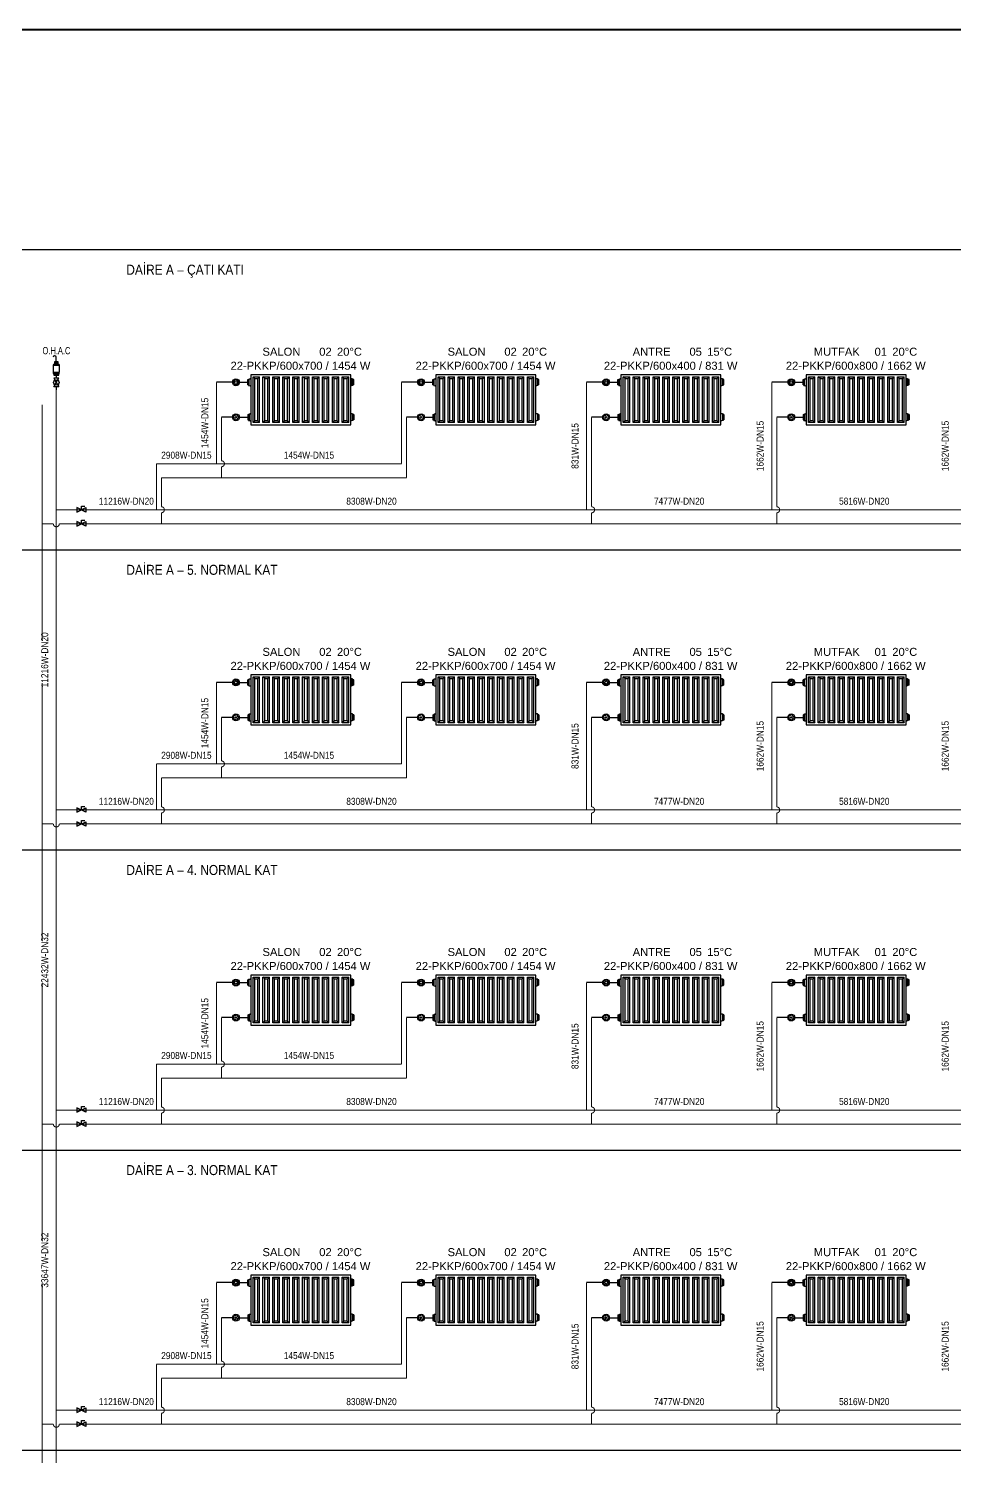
# Model space of a CAD drawing. Header units: centimetres. Extents: x -61 to 10101, y -10257 to 1521.
# Drawn here: x 1172 to 2098, y -3006 to -1579 of the extents above; entities that cross this region are included whole.
import ezdxf
from ezdxf.enums import TextEntityAlignment as Align

# ---------------------------------------------------------------- set-up
doc = ezdxf.new("R2010")
doc.units = ezdxf.units.CM
doc.linetypes.add('DASHED', pattern=[1.524, 1.27, -0.254])
doc.linetypes.add('ISITMA DONUS HATTI', pattern=[1.66, 1.57, -0.02, -0.07])
for name, color, linetype in [('MTY-ISITMA-DONUS-BORU', 30, 'ISITMA DONUS HATTI'), ('MTY-ISITMA-GIDIS-BORU', 10, 'Continuous'), ('MTY-RADYATÖR', 2, 'Continuous'), ('MTY-VANA', 1, 'Continuous'), ('ROTAS-ISITMA-CAP', 41, 'Continuous'), ('ROTAS-ISITMA-DONUS', 30, 'DASHED'), ('ROTAS-ISITMA-GIDIS', 10, 'Continuous'), ('ROTAS-KAT-BANDI', 8, 'Continuous'), ('ROTAS-MASKE', 7, 'Continuous'), ('ROTAS-PAFTA', 7, 'Continuous'), ('ROTAS-RADYATOR', 2, 'Continuous'), ('ROTAS-VANA', 1, 'Continuous'), ('ROTAS-YAZI', 7, 'Continuous')]:
    doc.layers.add(name, color=color, linetype=linetype)
doc.styles.add('MTYCAPLT', font='arial.ttf', dxfattribs={"width": 0.65, "height": 1})
doc.styles.add('ROTAS', font='arial.ttf')

# ---------------------------------------------------------------- blocks, each defined once
blk = doc.blocks.new('MTY-RADYATOR KOLON')
at = {"layer": 'MTY-ISITMA-DONUS-BORU'}
for p, q in [((11, 22.5), (0, 22.5)), ((17.9, 22.5), (26.3, 22.5))]:
    blk.add_line(p, q, dxfattribs=at)
at = {"layer": 'MTY-ISITMA-GIDIS-BORU'}
for p, q in [((11, 57.5), (-5, 57.5)), ((17.9, 57.5), (26.3, 57.5))]:
    blk.add_line(p, q, dxfattribs=at)
at = {"layer": 'MTY-RADYATÖR', "color": 15}
for p, q in [((11.7, 57.5), (12.5, 57.5)), ((12.3, 58.4), (11.9, 58.5)), ((12.8, 59.1), (12.5, 59.4)), ((13.4, 60), (13.6, 59.6)), ((14.5, 60.2), (14.5, 59.4)), ((15.5, 60), (15.3, 59.6)), ((16.1, 59.1), (16.4, 59.4)), ((17.2, 57.5), (16.4, 57.5)), ((16.6, 58.4), (17, 58.5)), ((26.3, 60.2), (27.2, 60.2)), ((26.3, 58.8), (26.3, 60.2)), ((26.3, 58.8), (27.2, 58.8)), ((26.3, 56.2), (26.3, 58.8)), ((27.2, 60.2), (27.2, 60.7)), ((27.2, 60.7), (27.8, 60.7)), ((27.2, 58.8), (27.2, 60.2)), ((27.2, 56.2), (27.2, 58.8)), ((27.8, 60.9), (28.8, 61)), ((27.8, 60.7), (27.8, 60.9)), ((27.8, 54.3), (27.8, 60.7)), ((31.6, 17.2), (31.6, 63)), ((31.6, 63), (38.2, 63)), ((33.4, 61.3), (31.6, 63)), ((33.4, 19), (33.4, 61.3)), ((33.4, 61.3), (36.5, 61.3)), ((36.5, 61.3), (38.2, 63)), ((36.5, 19), (36.5, 61.3)), ((38.2, 17.2), (38.2, 63)), ((41.5, 17.2), (41.5, 63)), ((43.3, 61.3), (41.5, 63)), ((41.5, 63), (48.1, 63)), ((43.3, 19), (43.3, 61.3)), ((43.3, 61.3), (46.4, 61.3)), ((46.4, 61.3), (48.1, 63)), ((46.4, 19), (46.4, 61.3)), ((48.1, 17.2), (48.1, 63)), ((51.5, 17.2), (51.5, 63)), ((53.2, 61.3), (51.5, 63)), ((51.5, 63), (58, 63)), ((53.2, 19), (53.2, 61.3)), ((53.2, 61.3), (56.3, 61.3)), ((56.3, 61.3), (58, 63)), ((56.3, 19), (56.3, 61.3)), ((58, 17.2), (58, 63)), ((61.4, 17.2), (61.4, 63)), ((61.4, 63), (67.9, 63)), ((63.1, 61.3), (61.4, 63)), ((63.1, 19), (63.1, 61.3)), ((63.1, 61.3), (66.2, 61.3)), ((66.2, 61.3), (67.9, 63)), ((66.2, 19), (66.2, 61.3)), ((67.9, 17.2), (67.9, 63)), ((71.3, 17.2), (71.3, 63)), ((71.3, 63), (77.8, 63)), ((73, 61.3), (71.3, 63)), ((73, 19), (73, 61.3)), ((73, 61.3), (76.1, 61.3)), ((76.1, 61.3), (77.8, 63)), ((76.1, 19), (76.1, 61.3)), ((77.8, 17.2), (77.8, 63)), ((81.2, 17.2), (81.2, 63)), ((81.2, 63), (87.7, 63)), ((82.9, 61.3), (81.2, 63)), ((82.9, 19), (82.9, 61.3)), ((82.9, 61.3), (86, 61.3)), ((86, 61.3), (87.7, 63)), ((86, 19), (86, 61.3)), ((87.7, 17.2), (87.7, 63)), ((91.1, 17.2), (91.1, 63)), ((91.1, 63), (97.6, 63)), ((92.8, 61.3), (91.1, 63)), ((92.8, 19), (92.8, 61.3)), ((92.8, 61.3), (95.9, 61.3)), ((95.9, 61.3), (97.6, 63)), ((95.9, 19), (95.9, 61.3)), ((97.6, 17.2), (97.6, 63)), ((101, 17.2), (101, 63)), ((101, 63), (107.5, 63)), ((102.7, 61.3), (101, 63)), ((102.7, 19), (102.7, 61.3)), ((102.7, 61.3), (105.8, 61.3)), ((105.8, 61.3), (107.5, 63)), ((105.8, 19), (105.8, 61.3)), ((107.5, 17.2), (107.5, 63)), ((110.9, 17.2), (110.9, 63)), ((110.9, 63), (117.4, 63)), ((112.6, 61.3), (110.9, 63)), ((112.6, 19), (112.6, 61.3)), ((112.6, 61.3), (115.7, 61.3)), ((115.7, 61.3), (117.4, 63)), ((115.7, 19), (115.7, 61.3)), ((117.4, 17.2), (117.4, 63)), ((120.8, 17.2), (120.8, 63)), ((120.8, 63), (127.3, 63)), ((122.5, 61.3), (120.8, 63)), ((122.5, 19), (122.5, 61.3)), ((122.5, 61.3), (125.6, 61.3)), ((125.6, 61.3), (127.3, 63)), ((125.6, 19), (125.6, 61.3)), ((127.3, 17.2), (127.3, 63)), ((130.8, 60.9), (129.8, 61)), ((130.8, 60.7), (130.8, 60.9)), ((130.8, 54.3), (130.8, 60.7)), ((131.4, 60.7), (130.8, 60.7)), ((131.4, 60.2), (131.4, 60.7)), ((132.3, 60.2), (131.4, 60.2)), ((131.4, 58.8), (131.4, 60.2)), ((132.3, 58.8), (131.4, 58.8)), ((131.4, 56.2), (131.4, 58.8)), ((132.3, 58.8), (132.3, 60.2)), ((132.3, 56.2), (132.3, 58.8)), ((12.3, 56.6), (11.9, 56.5)), ((12.8, 55.9), (12.5, 55.6)), ((13.4, 55), (13.6, 55.4)), ((14.5, 54.8), (14.5, 55.6)), ((15.5, 55), (15.3, 55.4)), ((16.1, 55.9), (16.4, 55.6)), ((16.6, 56.6), (17, 56.5)), ((26.3, 56.2), (27.2, 56.2)), ((26.3, 54.8), (26.3, 56.2)), ((26.3, 54.8), (27.2, 54.8)), ((27.2, 54.8), (27.2, 56.2)), ((27.2, 54.3), (27.2, 54.8)), ((27.2, 54.3), (27.8, 54.3)), ((27.8, 54.1), (27.8, 54.3)), ((27.8, 54.1), (28.8, 54)), ((130.8, 54.1), (129.8, 54)), ((131.4, 54.3), (130.8, 54.3)), ((130.8, 54.1), (130.8, 54.3)), ((132.3, 56.2), (131.4, 56.2)), ((131.4, 54.8), (131.4, 56.2)), ((132.3, 54.8), (131.4, 54.8)), ((131.4, 54.3), (131.4, 54.8)), ((132.3, 54.8), (132.3, 56.2)), ((15.2, 22.5), (13.8, 22.5)), ((26.3, 25.2), (27.2, 25.2)), ((26.3, 25.2), (26.3, 23.8)), ((26.3, 23.8), (27.2, 23.8)), ((26.3, 23.8), (26.3, 21.2)), ((26.3, 21.2), (27.2, 21.2)), ((26.3, 21.2), (26.3, 19.8)), ((26.3, 19.8), (27.2, 19.8)), ((27.2, 25.7), (27.8, 25.7)), ((27.2, 25.7), (27.2, 25.2)), ((27.2, 25.2), (27.2, 23.8)), ((27.2, 23.8), (27.2, 21.2)), ((27.2, 21.2), (27.2, 19.8)), ((27.2, 19.8), (27.2, 19.3)), ((27.2, 19.3), (27.8, 19.3)), ((27.8, 25.9), (28.8, 26)), ((27.8, 25.9), (27.8, 25.7)), ((27.8, 25.7), (27.8, 19.3)), ((27.8, 19.3), (27.8, 19.1)), ((27.8, 19.1), (28.8, 19)), ((33.4, 19), (31.6, 17.2)), ((38.2, 17.2), (31.6, 17.2)), ((36.5, 19), (33.4, 19)), ((36.5, 19), (38.2, 17.2)), ((43.3, 19), (41.5, 17.2)), ((48.1, 17.2), (41.5, 17.2)), ((46.4, 19), (43.3, 19)), ((46.4, 19), (48.1, 17.2)), ((53.2, 19), (51.5, 17.2)), ((58, 17.2), (51.5, 17.2)), ((56.3, 19), (53.2, 19)), ((56.3, 19), (58, 17.2)), ((63.1, 19), (61.4, 17.2)), ((67.9, 17.2), (61.4, 17.2)), ((66.2, 19), (63.1, 19)), ((66.2, 19), (67.9, 17.2)), ((73, 19), (71.3, 17.2)), ((77.8, 17.2), (71.3, 17.2)), ((76.1, 19), (73, 19)), ((76.1, 19), (77.8, 17.2)), ((82.9, 19), (81.2, 17.2)), ((87.7, 17.2), (81.2, 17.2)), ((86, 19), (82.9, 19)), ((86, 19), (87.7, 17.2)), ((92.8, 19), (91.1, 17.2)), ((97.6, 17.2), (91.1, 17.2)), ((95.9, 19), (92.8, 19)), ((95.9, 19), (97.6, 17.2)), ((102.7, 19), (101, 17.2)), ((107.5, 17.2), (101, 17.2)), ((105.8, 19), (102.7, 19)), ((105.8, 19), (107.5, 17.2)), ((112.6, 19), (110.9, 17.2)), ((117.4, 17.2), (110.9, 17.2)), ((115.7, 19), (112.6, 19)), ((115.7, 19), (117.4, 17.2)), ((122.5, 19), (120.8, 17.2)), ((127.3, 17.2), (120.8, 17.2)), ((125.6, 19), (122.5, 19)), ((125.6, 19), (127.3, 17.2)), ((130.8, 25.9), (129.8, 26)), ((130.8, 19.1), (129.8, 19)), ((130.8, 25.9), (130.8, 25.7)), ((130.8, 25.7), (130.8, 19.3)), ((131.4, 25.7), (130.8, 25.7)), ((130.8, 19.3), (130.8, 19.1)), ((131.4, 19.3), (130.8, 19.3)), ((131.4, 25.7), (131.4, 25.2)), ((132.3, 25.2), (131.4, 25.2)), ((131.4, 25.2), (131.4, 23.8)), ((132.3, 23.8), (131.4, 23.8)), ((131.4, 23.8), (131.4, 21.2)), ((132.3, 21.2), (131.4, 21.2)), ((131.4, 21.2), (131.4, 19.8)), ((132.3, 19.8), (131.4, 19.8)), ((131.4, 19.8), (131.4, 19.3)), ((132.3, 25.2), (132.3, 23.8)), ((132.3, 23.8), (132.3, 21.2)), ((132.3, 21.2), (132.3, 19.8))]:
    blk.add_line(p, q, dxfattribs=at)
blk.add_lwpolyline([(129.3, 65), (29.3, 65), (29.3, 15), (129.3, 15)], close=True, dxfattribs=at)
for centre, radius in [((14.5, 57.5), 3.45), ((14.5, 57.5), 2.72), ((14.5, 57.5), 1.41), ((14.5, 22.5), 3.45), ((14.5, 22.5), 0.697)]:
    blk.add_circle(centre, radius, dxfattribs=at)
for centre, radius, start, end in [((28.7, 61.6), 0.575, 274, 350), ((129.8, 61.6), 0.575, 190, 266), ((28.7, 53.4), 0.575, 10, 86), ((129.8, 53.4), 0.575, 94, 170), ((12.6, 23.9), 0.622, 108, 180), ((10.3, 22.5), 2.15, 320.2532, 39.7468), ((12.6, 21.1), 0.622, 180, 252), ((12.5, 28.5), 4.01, 267.9571, 308.0429), ((13.1, 18.2), 2.44, 37.6114, 106.3886), ((15.2, 24.7), 0.622, 36, 108), ((15.2, 20.3), 0.622, 252, 324), ((18.5, 25.4), 2.8, 186.5365, 245.4635), ((18.3, 19.7), 2.6, 112.1116, 175.8884), ((16.8, 22.5), 0.622, 324, 36), ((28.7, 26.6), 0.575, 274, 350), ((28.7, 18.4), 0.575, 10, 86), ((129.8, 26.6), 0.575, 190, 266), ((129.8, 18.4), 0.575, 94, 170)]:
    blk.add_arc(centre, radius, start, end, dxfattribs=at)
at = {"layer": 'MTY-RADYATÖR', "color": 2, "style": 'MTYCAPLT', "width": 0.65}
for tag, p, height in [('MAHAL_001', (63.5, 86), 10), ('RAD_001', (69.6, 72.5), 10), ('NO_001', (33.9, 42.2), 15), ('DERECE_001', (86.3, 32.4), 10)]:
    blk.add_attdef(tag, p, '', height=height, dxfattribs=at)
blk = doc.blocks.new('MTY-O.H.A.C')
at = {"layer": 'MTY-VANA', "color": 2, "lineweight": -3}
for p, q in [((-2.4, 56.5), (-3, 56.5)), ((0, 47.1), (0, 54.1))]:
    blk.add_line(p, q, dxfattribs=at)
at = {"layer": 'MTY-VANA', "color": 2}
for p, q in [((-5, 29.2), (5, 29.2)), ((-5, 29.2), (-5, 27.7)), ((-5, 27.7), (5, 27.7)), ((-5, 27.7), (-4, 26.2)), ((-4.5, 41.1), (-3.5, 42.6)), ((-4.5, 41.1), (4.5, 41.1)), ((-4.5, 29.2), (-4.5, 41.1)), ((-4, 26.2), (4, 26.2)), ((-4, 26.2), (-4, 24.2)), ((-4, 24.2), (4, 24.2)), ((-3.5, 43.1), (3.5, 43.1)), ((-3.5, 42.6), (-3.5, 43.1)), ((-3.5, 42.6), (3.5, 42.6)), ((-2.5, 47.1), (2.5, 47.1)), ((-2.5, 43.1), (-2.5, 47.1)), ((-2, 26.2), (-2, 24.2)), ((-1, 47.1), (-1, 43.1)), ((1, 47.1), (1, 43.1)), ((2, 26.2), (2, 24.2)), ((2.5, 47.1), (2.5, 43.1)), ((3.5, 42.6), (3.5, 43.1)), ((3.5, 42.6), (4.5, 41.1)), ((4, 26.2), (5, 27.7)), ((4, 24.2), (4, 26.2)), ((4.5, 41.1), (4.5, 29.2)), ((5, 27.7), (5, 29.2))]:
    blk.add_line(p, q, dxfattribs=at)
at = {"layer": 'MTY-VANA', "lineweight": -3}
for p, q in [((0, 24.2), (0, 19.4)), ((0, 4.8), (0, 0))]:
    blk.add_line(p, q, dxfattribs=at)
at = {"layer": 'MTY-VANA'}
for points in [[(4.2, 19.4), (-4.2, 19.4), (0, 12.1)], [(4.2, 4.8), (-4.2, 4.8), (0, 12.1)]]:
    blk.add_lwpolyline(points, close=True, dxfattribs=at)
blk.add_circle((0, 12.1), 4.46, dxfattribs=at)
at = {"layer": 'MTY-VANA', "color": 2, "lineweight": -3}
for centre, start, end in [((-3, 54.1), 90, 180), ((-2.4, 54.1), 0, 90)]:
    blk.add_arc(centre, 2.36, start, end, dxfattribs=at)
at = {"layer": 'MTY-VANA', "color": 2, "lineweight": -3, "style": 'MTYCAPLT', "width": 0.65}
blk.add_text('O.H.A.C', height=12, dxfattribs=at).set_placement((0.2, 65.1), align=Align.MIDDLE_CENTER)
at = {"layer": 'MTY-VANA', "style": 'MTYCAPLT', "width": 0.65}
blk.add_attdef('CAP', text='', height=10, rotation=270, dxfattribs=at).set_placement((0, 2.4), align=Align.CENTER)
blk = doc.blocks.new('MTY-KURESEL VANA')
at = {"layer": 'MTY-VANA'}
for p, q in [((0, 0), (0, 8)), ((0, 8), (8, 8))]:
    blk.add_line(p, q, dxfattribs=at)
blk.add_lwpolyline([(-10, 5), (-10, -5), (10, 5), (10, -5), (-10, 5)], dxfattribs=at)
at = {"layer": 'MTY-VANA', "style": 'MTYCAPLT', "width": 0.65}
blk.add_attdef('CAP', text='', height=10, dxfattribs=at).set_placement((-1.1, 0), align=Align.CENTER)

msp = doc.modelspace()

# ---------------------------------------------------------------- linework, layer by layer
at = {"layer": 'ROTAS-ISITMA-DONUS', "ltscale": 12, "const_width": 1}
for points in [[(1186, -4130), (1186, -3973, -1), (1186, -3967), (1186, -1955)], [(1365, -2028), (1365, -2017, 1), (1365, -2011), (1365, -1967.5)], [(1735, -2074), (1735, -2063, 1), (1735, -2057), (1735, -1967.5)], [(1920, -2074), (1920, -2063, 1), (1920, -2057), (1920, -1967.5)], [(1305, -2074), (1305, -2063, 1), (1305, -2057), (1305, -2028)], [(1186, -2074), (1197, -2074, 1), (1203, -2074), (1240, -2074)], [(1365, -2328), (1365, -2317, 1), (1365, -2311), (1365, -2267.5)], [(1735, -2374), (1735, -2363, 1), (1735, -2357), (1735, -2267.5)], [(1920, -2374), (1920, -2363, 1), (1920, -2357), (1920, -2267.5)], [(1305, -2374), (1305, -2363, 1), (1305, -2357), (1305, -2328)], [(1186, -2374), (1197, -2374, 1), (1203, -2374), (1240, -2374)], [(1365, -2628), (1365, -2617, 1), (1365, -2611), (1365, -2567.5)], [(1735, -2674), (1735, -2663, 1), (1735, -2657), (1735, -2567.5)], [(1920, -2674), (1920, -2663, 1), (1920, -2657), (1920, -2567.5)], [(1305, -2674), (1305, -2663, 1), (1305, -2657), (1305, -2628)], [(1186, -2674), (1197, -2674, 1), (1203, -2674), (1240, -2674)], [(1365, -2928), (1365, -2917, 1), (1365, -2911), (1365, -2867.5)], [(1735, -2974), (1735, -2963, 1), (1735, -2957), (1735, -2867.5)], [(1920, -2974), (1920, -2963, 1), (1920, -2957), (1920, -2867.5)], [(1305, -2974), (1305, -2963, 1), (1305, -2957), (1305, -2928)], [(1186, -2974), (1197, -2974, 1), (1203, -2974), (1240, -2974)]]:
    msp.add_lwpolyline(points, format="xyb", dxfattribs=at)
for points in [[(1550, -2028), (1550, -1967.5)], [(1305, -2028), (1550, -2028)], [(1240, -2074), (2660, -2074)], [(1550, -2328), (1550, -2267.5)], [(1305, -2328), (1550, -2328)], [(1240, -2374), (2660, -2374)], [(1550, -2628), (1550, -2567.5)], [(1305, -2628), (1550, -2628)], [(1240, -2674), (2660, -2674)], [(1550, -2928), (1550, -2867.5)], [(1305, -2928), (1550, -2928)], [(1240, -2974), (2660, -2974)]]:
    msp.add_lwpolyline(points, dxfattribs=at)
at = {"layer": 'ROTAS-ISITMA-GIDIS', "const_width": 1}
for points in [[(1200, -3970), (1200, -1940)], [(1360, -2014), (1360, -1932.5)], [(1545, -2014), (1545, -1932.5)], [(1730, -2060), (1730, -1932.5)], [(1915, -2060), (1915, -1932.5)], [(1300, -2060), (1300, -2014)], [(1300, -2014), (1545, -2014)], [(1200, -2060), (1240, -2060)], [(1240, -2060), (2655, -2060)], [(1360, -2314), (1360, -2232.5)], [(1545, -2314), (1545, -2232.5)], [(1730, -2360), (1730, -2232.5)], [(1915, -2360), (1915, -2232.5)], [(1300, -2360), (1300, -2314)], [(1300, -2314), (1545, -2314)], [(1200, -2360), (1240, -2360)], [(1240, -2360), (2655, -2360)], [(1360, -2614), (1360, -2532.5)], [(1545, -2614), (1545, -2532.5)], [(1730, -2660), (1730, -2532.5)], [(1915, -2660), (1915, -2532.5)], [(1300, -2660), (1300, -2614)], [(1300, -2614), (1545, -2614)], [(1200, -2660), (1240, -2660)], [(1240, -2660), (2655, -2660)], [(1360, -2914), (1360, -2832.5)], [(1545, -2914), (1545, -2832.5)], [(1730, -2960), (1730, -2832.5)], [(1915, -2960), (1915, -2832.5)], [(1300, -2960), (1300, -2914)], [(1300, -2914), (1545, -2914)], [(1200, -2960), (1240, -2960)], [(1240, -2960), (2655, -2960)]]:
    msp.add_lwpolyline(points, dxfattribs=at)
at = {"layer": 'ROTAS-KAT-BANDI'}
for points in [[(0, -1800), (5400, -1800)], [(0, -2100), (5400, -2100)], [(0, -2400), (5400, -2400)], [(0, -2700), (5400, -2700)], [(0, -3000), (5400, -3000)]]:
    msp.add_lwpolyline(points, dxfattribs=at)

# ---------------------------------------------------------------- block references
at = {"layer": 'ROTAS-VANA'}
for name, p, xscale, yscale in [('MTY-O.H.A.C', (1200, -1940), 0.6, 0.6), ('MTY-KURESEL VANA', (1225, -2060), 0.45, 0.45), ('MTY-KURESEL VANA', (1225, -2074), 0.45, 0.45), ('MTY-KURESEL VANA', (1225, -2360), 0.45, 0.45), ('MTY-KURESEL VANA', (1225, -2374), 0.45, 0.45), ('MTY-KURESEL VANA', (1225, -2660), 0.45, 0.45), ('MTY-KURESEL VANA', (1225, -2674), 0.45, 0.45), ('MTY-KURESEL VANA', (1225, -2960), 0.45, 0.45), ('MTY-KURESEL VANA', (1225, -2974), 0.45, 0.45)]:
    msp.add_blockref(name, p, dxfattribs=dict(at, xscale=xscale, yscale=yscale))

# ---------------------------------------------------------------- wipeouts: each hides what was drawn before it
for points in [[(1267.5, -1830.5), (1369.4, -1830.5), (1369.4, -1815.5), (1267.5, -1815.5)], [(1382.4, -1922), (1501.6, -1922), (1501.6, -1910), (1382.4, -1910)], [(1567.4, -1922), (1686.6, -1922), (1686.6, -1910), (1567.4, -1910)], [(1754.8, -1922), (1869.2, -1922), (1869.2, -1910), (1754.8, -1910)], [(1937.4, -1922), (2056.6, -1922), (2056.6, -1910), (1937.4, -1910)], [(2095.8, -2017.6), (2095.8, -1978.4), (2085.2, -1978.4), (2085.2, -2017.6)], [(1267.5, -2130.5), (1389.8, -2130.5), (1389.8, -2115.5), (1267.5, -2115.5)], [(1382.4, -2222), (1501.6, -2222), (1501.6, -2210), (1382.4, -2210)], [(1567.4, -2222), (1686.6, -2222), (1686.6, -2210), (1567.4, -2210)], [(1754.8, -2222), (1869.2, -2222), (1869.2, -2210), (1754.8, -2210)], [(1937.4, -2222), (2056.6, -2222), (2056.6, -2210), (1937.4, -2210)], [(2095.8, -2317.6), (2095.8, -2278.4), (2085.2, -2278.4), (2085.2, -2317.6)], [(1267.5, -2430.5), (1389.8, -2430.5), (1389.8, -2415.5), (1267.5, -2415.5)], [(1382.4, -2522), (1501.6, -2522), (1501.6, -2510), (1382.4, -2510)], [(1567.4, -2522), (1686.6, -2522), (1686.6, -2510), (1567.4, -2510)], [(1754.8, -2522), (1869.2, -2522), (1869.2, -2510), (1754.8, -2510)], [(1937.4, -2522), (2056.6, -2522), (2056.6, -2510), (1937.4, -2510)], [(2095.8, -2617.6), (2095.8, -2578.4), (2085.2, -2578.4), (2085.2, -2617.6)], [(1267.5, -2730.5), (1389.8, -2730.5), (1389.8, -2715.5), (1267.5, -2715.5)], [(1382.4, -2822), (1501.6, -2822), (1501.6, -2810), (1382.4, -2810)], [(1567.4, -2822), (1686.6, -2822), (1686.6, -2810), (1567.4, -2810)], [(1754.8, -2822), (1869.2, -2822), (1869.2, -2810), (1754.8, -2810)], [(1937.4, -2822), (2056.6, -2822), (2056.6, -2810), (1937.4, -2810)], [(2095.8, -2917.6), (2095.8, -2878.4), (2085.2, -2878.4), (2085.2, -2917.6)]]:
    msp.add_wipeout(points).dxf.layer = 'ROTAS-MASKE'

# ---------------------------------------------------------------- next in the draw order: texts
at = {"layer": 'ROTAS-ISITMA-CAP', "style": 'ROTAS', "width": 0.85}
for p in [(2094, -1996.2), (2094, -2296.2), (2094, -2596.2), (2094, -2896.2)]:
    msp.add_text('1662W-DN15', height=7, rotation=90, dxfattribs=at).set_placement(p, align=Align.BOTTOM_CENTER)
at = {"layer": 'ROTAS-YAZI', "style": 'ROTAS', "width": 0.85}
for s, p in [('DAİRE A – ÇATI KATI', (1270, -1828)), ('DAİRE A – 5. NORMAL KAT', (1270, -2128)), ('DAİRE A – 4. NORMAL KAT', (1270, -2428)), ('DAİRE A – 3. NORMAL KAT', (1270, -2728))]:
    msp.add_text(s, height=10, dxfattribs=at).set_placement(p, align=Align.BOTTOM_LEFT)

# ---------------------------------------------------------------- next in the draw order: wipeouts: each hides what was drawn before it
for points in [[(1409, -1908), (1437, -1908), (1437, -1896), (1409, -1896)], [(1460.2, -1908), (1473.8, -1908), (1473.8, -1896), (1460.2, -1896)], [(1594, -1908), (1622, -1908), (1622, -1896), (1594, -1896)], [(1645.2, -1908), (1658.8, -1908), (1658.8, -1896), (1645.2, -1896)], [(1779, -1908), (1807, -1908), (1807, -1896), (1779, -1896)], [(1830.2, -1908), (1843.8, -1908), (1843.8, -1896), (1830.2, -1896)], [(1961.6, -1908), (1994.4, -1908), (1994.4, -1896), (1961.6, -1896)], [(2015.2, -1908), (2028.8, -1908), (2028.8, -1896), (2015.2, -1896)], [(1431.2, -2012.8), (1470.3, -2012.8), (1470.3, -2002.2), (1431.2, -2002.2)], [(1246.9, -2058.8), (1289.6, -2058.8), (1289.6, -2048.2), (1246.9, -2048.2)], [(1493.7, -2058.8), (1532.8, -2058.8), (1532.8, -2048.2), (1493.7, -2048.2)], [(1801.2, -2058.8), (1840.3, -2058.8), (1840.3, -2048.2), (1801.2, -2048.2)], [(1986.2, -2058.8), (2025.3, -2058.8), (2025.3, -2048.2), (1986.2, -2048.2)], [(1195.8, -2233.1), (1195.8, -2190.4), (1185.2, -2190.4), (1185.2, -2233.1)], [(1409, -2208), (1437, -2208), (1437, -2196), (1409, -2196)], [(1460.2, -2208), (1473.8, -2208), (1473.8, -2196), (1460.2, -2196)], [(1594, -2208), (1622, -2208), (1622, -2196), (1594, -2196)], [(1645.2, -2208), (1658.8, -2208), (1658.8, -2196), (1645.2, -2196)], [(1779, -2208), (1807, -2208), (1807, -2196), (1779, -2196)], [(1830.2, -2208), (1843.8, -2208), (1843.8, -2196), (1830.2, -2196)], [(1961.6, -2208), (1994.4, -2208), (1994.4, -2196), (1961.6, -2196)], [(2015.2, -2208), (2028.8, -2208), (2028.8, -2196), (2015.2, -2196)], [(1431.2, -2312.8), (1470.3, -2312.8), (1470.3, -2302.2), (1431.2, -2302.2)], [(1246.9, -2358.8), (1289.6, -2358.8), (1289.6, -2348.2), (1246.9, -2348.2)], [(1493.7, -2358.8), (1532.8, -2358.8), (1532.8, -2348.2), (1493.7, -2348.2)], [(1801.2, -2358.8), (1840.3, -2358.8), (1840.3, -2348.2), (1801.2, -2348.2)], [(1986.2, -2358.8), (2025.3, -2358.8), (2025.3, -2348.2), (1986.2, -2348.2)], [(1195.8, -2533.1), (1195.8, -2490.4), (1185.2, -2490.4), (1185.2, -2533.1)], [(1409, -2508), (1437, -2508), (1437, -2496), (1409, -2496)], [(1460.2, -2508), (1473.8, -2508), (1473.8, -2496), (1460.2, -2496)], [(1594, -2508), (1622, -2508), (1622, -2496), (1594, -2496)], [(1645.2, -2508), (1658.8, -2508), (1658.8, -2496), (1645.2, -2496)], [(1779, -2508), (1807, -2508), (1807, -2496), (1779, -2496)], [(1830.2, -2508), (1843.8, -2508), (1843.8, -2496), (1830.2, -2496)], [(1961.6, -2508), (1994.4, -2508), (1994.4, -2496), (1961.6, -2496)], [(2015.2, -2508), (2028.8, -2508), (2028.8, -2496), (2015.2, -2496)], [(1431.2, -2612.8), (1470.3, -2612.8), (1470.3, -2602.2), (1431.2, -2602.2)], [(1246.9, -2658.8), (1289.6, -2658.8), (1289.6, -2648.2), (1246.9, -2648.2)], [(1493.7, -2658.8), (1532.8, -2658.8), (1532.8, -2648.2), (1493.7, -2648.2)], [(1801.2, -2658.8), (1840.3, -2658.8), (1840.3, -2648.2), (1801.2, -2648.2)], [(1986.2, -2658.8), (2025.3, -2658.8), (2025.3, -2648.2), (1986.2, -2648.2)], [(1195.8, -2833.1), (1195.8, -2790.4), (1185.2, -2790.4), (1185.2, -2833.1)], [(1409, -2808), (1437, -2808), (1437, -2796), (1409, -2796)], [(1460.2, -2808), (1473.8, -2808), (1473.8, -2796), (1460.2, -2796)], [(1594, -2808), (1622, -2808), (1622, -2796), (1594, -2796)], [(1645.2, -2808), (1658.8, -2808), (1658.8, -2796), (1645.2, -2796)], [(1779, -2808), (1807, -2808), (1807, -2796), (1779, -2796)], [(1830.2, -2808), (1843.8, -2808), (1843.8, -2796), (1830.2, -2796)], [(1961.6, -2808), (1994.4, -2808), (1994.4, -2796), (1961.6, -2796)], [(2015.2, -2808), (2028.8, -2808), (2028.8, -2796), (2015.2, -2796)], [(1431.2, -2912.8), (1470.3, -2912.8), (1470.3, -2902.2), (1431.2, -2902.2)], [(1246.9, -2958.8), (1289.6, -2958.8), (1289.6, -2948.2), (1246.9, -2948.2)], [(1493.7, -2958.8), (1532.8, -2958.8), (1532.8, -2948.2), (1493.7, -2948.2)], [(1801.2, -2958.8), (1840.3, -2958.8), (1840.3, -2948.2), (1801.2, -2948.2)], [(1986.2, -2958.8), (2025.3, -2958.8), (2025.3, -2948.2), (1986.2, -2948.2)]]:
    msp.add_wipeout(points).dxf.layer = 'ROTAS-MASKE'

# ---------------------------------------------------------------- next in the draw order: texts
at = {"layer": 'ROTAS-ISITMA-CAP', "style": 'ROTAS', "width": 0.85}
for s, p in [('1454W-DN15', (1452.5, -2011)), ('11216W-DN20', (1270, -2057)), ('8308W-DN20', (1515, -2057)), ('7477W-DN20', (1822.5, -2057)), ('5816W-DN20', (2007.5, -2057)), ('1454W-DN15', (1452.5, -2311)), ('11216W-DN20', (1270, -2357)), ('8308W-DN20', (1515, -2357)), ('7477W-DN20', (1822.5, -2357)), ('5816W-DN20', (2007.5, -2357)), ('1454W-DN15', (1452.5, -2611)), ('11216W-DN20', (1270, -2657)), ('8308W-DN20', (1515, -2657)), ('7477W-DN20', (1822.5, -2657)), ('5816W-DN20', (2007.5, -2657)), ('1454W-DN15', (1452.5, -2911)), ('11216W-DN20', (1270, -2957)), ('8308W-DN20', (1515, -2957)), ('7477W-DN20', (1822.5, -2957)), ('5816W-DN20', (2007.5, -2957))]:
    msp.add_text(s, height=7, dxfattribs=at).set_placement(p, align=Align.BOTTOM_CENTER)
for s, p in [('11216W-DN20', (1194, -2210)), ('22432W-DN32', (1194, -2510)), ('33647W-DN32', (1194, -2810))]:
    msp.add_text(s, height=7, rotation=90, dxfattribs=at).set_placement(p, align=Align.BOTTOM_CENTER)

# ---------------------------------------------------------------- next in the draw order: wipeouts: each hides what was drawn before it
for points in [[(1479.4, -1908), (1502.6, -1908), (1502.6, -1896), (1479.4, -1896)], [(1664.4, -1908), (1687.6, -1908), (1687.6, -1896), (1664.4, -1896)], [(1849.4, -1908), (1872.6, -1908), (1872.6, -1896), (1849.4, -1896)], [(2034.4, -1908), (2057.6, -1908), (2057.6, -1896), (2034.4, -1896)], [(1479.4, -2208), (1502.6, -2208), (1502.6, -2196), (1479.4, -2196)], [(1664.4, -2208), (1687.6, -2208), (1687.6, -2196), (1664.4, -2196)], [(1849.4, -2208), (1872.6, -2208), (1872.6, -2196), (1849.4, -2196)], [(2034.4, -2208), (2057.6, -2208), (2057.6, -2196), (2034.4, -2196)], [(1479.4, -2508), (1502.6, -2508), (1502.6, -2496), (1479.4, -2496)], [(1664.4, -2508), (1687.6, -2508), (1687.6, -2496), (1664.4, -2496)], [(1849.4, -2508), (1872.6, -2508), (1872.6, -2496), (1849.4, -2496)], [(2034.4, -2508), (2057.6, -2508), (2057.6, -2496), (2034.4, -2496)], [(1479.4, -2808), (1502.6, -2808), (1502.6, -2796), (1479.4, -2796)], [(1664.4, -2808), (1687.6, -2808), (1687.6, -2796), (1664.4, -2796)], [(1849.4, -2808), (1872.6, -2808), (1872.6, -2796), (1849.4, -2796)], [(2034.4, -2808), (2057.6, -2808), (2057.6, -2796), (2034.4, -2796)]]:
    msp.add_wipeout(points).dxf.layer = 'ROTAS-MASKE'

# ---------------------------------------------------------------- next in the draw order: block references
at = {"layer": 'ROTAS-RADYATOR'}
ref = msp.add_blockref('MTY-RADYATOR KOLON', (1365, -1990), dxfattribs=at)
ref.add_attrib('RAD_001', '22-PKKP/600x700 / 1454 W', dxfattribs={"layer": 'MTY-RADYATÖR', "color": 2, "height": 8, "style": 'MTYCAPLT'}).set_placement((1444, -1916), align=Align.MIDDLE_CENTER)
ref.add_attrib('NO_001', '02', dxfattribs={"layer": 'MTY-RADYATÖR', "color": 2, "height": 8, "style": 'MTYCAPLT'}).set_placement((1469, -1902), align=Align.MIDDLE_CENTER)
ref.add_attrib('DERECE_001', '20°C', dxfattribs={"layer": 'MTY-RADYATÖR', "color": 2, "height": 8, "style": 'MTYCAPLT'}).set_placement((1493, -1902), align=Align.MIDDLE_CENTER)
ref.add_attrib('MAHAL_001', 'SALON', dxfattribs={"layer": 'MTY-RADYATÖR', "color": 2, "height": 8, "style": 'MTYCAPLT'}).set_placement((1425, -1902), align=Align.MIDDLE_CENTER)
ref = msp.add_blockref('MTY-RADYATOR KOLON', (1550, -1990), dxfattribs=at)
ref.add_attrib('RAD_001', '22-PKKP/600x700 / 1454 W', dxfattribs={"layer": 'MTY-RADYATÖR', "color": 2, "height": 8, "style": 'MTYCAPLT'}).set_placement((1629, -1916), align=Align.MIDDLE_CENTER)
ref.add_attrib('NO_001', '02', dxfattribs={"layer": 'MTY-RADYATÖR', "color": 2, "height": 8, "style": 'MTYCAPLT'}).set_placement((1654, -1902), align=Align.MIDDLE_CENTER)
ref.add_attrib('DERECE_001', '20°C', dxfattribs={"layer": 'MTY-RADYATÖR', "color": 2, "height": 8, "style": 'MTYCAPLT'}).set_placement((1678, -1902), align=Align.MIDDLE_CENTER)
ref.add_attrib('MAHAL_001', 'SALON', dxfattribs={"layer": 'MTY-RADYATÖR', "color": 2, "height": 8, "style": 'MTYCAPLT'}).set_placement((1610, -1902), align=Align.MIDDLE_CENTER)
ref = msp.add_blockref('MTY-RADYATOR KOLON', (1735, -1990), dxfattribs=at)
ref.add_attrib('RAD_001', '22-PKKP/600x400 / 831 W', dxfattribs={"layer": 'MTY-RADYATÖR', "color": 2, "height": 8, "style": 'MTYCAPLT'}).set_placement((1814, -1916), align=Align.MIDDLE_CENTER)
ref.add_attrib('NO_001', '05', dxfattribs={"layer": 'MTY-RADYATÖR', "color": 2, "height": 8, "style": 'MTYCAPLT'}).set_placement((1839, -1902), align=Align.MIDDLE_CENTER)
ref.add_attrib('DERECE_001', '15°C', dxfattribs={"layer": 'MTY-RADYATÖR', "color": 2, "height": 8, "style": 'MTYCAPLT'}).set_placement((1863, -1902), align=Align.MIDDLE_CENTER)
ref.add_attrib('MAHAL_001', 'ANTRE', dxfattribs={"layer": 'MTY-RADYATÖR', "color": 2, "height": 8, "style": 'MTYCAPLT'}).set_placement((1795, -1902), align=Align.MIDDLE_CENTER)
ref = msp.add_blockref('MTY-RADYATOR KOLON', (1920, -1990), dxfattribs=at)
ref.add_attrib('RAD_001', '22-PKKP/600x800 / 1662 W', dxfattribs={"layer": 'MTY-RADYATÖR', "color": 2, "height": 8, "style": 'MTYCAPLT'}).set_placement((1999, -1916), align=Align.MIDDLE_CENTER)
ref.add_attrib('NO_001', '01', dxfattribs={"layer": 'MTY-RADYATÖR', "color": 2, "height": 8, "style": 'MTYCAPLT'}).set_placement((2024, -1902), align=Align.MIDDLE_CENTER)
ref.add_attrib('DERECE_001', '20°C', dxfattribs={"layer": 'MTY-RADYATÖR', "color": 2, "height": 8, "style": 'MTYCAPLT'}).set_placement((2048, -1902), align=Align.MIDDLE_CENTER)
ref.add_attrib('MAHAL_001', 'MUTFAK', dxfattribs={"layer": 'MTY-RADYATÖR', "color": 2, "height": 8, "style": 'MTYCAPLT'}).set_placement((1980, -1902), align=Align.MIDDLE_CENTER)
ref = msp.add_blockref('MTY-RADYATOR KOLON', (1365, -2290), dxfattribs=at)
ref.add_attrib('RAD_001', '22-PKKP/600x700 / 1454 W', dxfattribs={"layer": 'MTY-RADYATÖR', "color": 2, "height": 8, "style": 'MTYCAPLT'}).set_placement((1444, -2216), align=Align.MIDDLE_CENTER)
ref.add_attrib('NO_001', '02', dxfattribs={"layer": 'MTY-RADYATÖR', "color": 2, "height": 8, "style": 'MTYCAPLT'}).set_placement((1469, -2202), align=Align.MIDDLE_CENTER)
ref.add_attrib('DERECE_001', '20°C', dxfattribs={"layer": 'MTY-RADYATÖR', "color": 2, "height": 8, "style": 'MTYCAPLT'}).set_placement((1493, -2202), align=Align.MIDDLE_CENTER)
ref.add_attrib('MAHAL_001', 'SALON', dxfattribs={"layer": 'MTY-RADYATÖR', "color": 2, "height": 8, "style": 'MTYCAPLT'}).set_placement((1425, -2202), align=Align.MIDDLE_CENTER)
ref = msp.add_blockref('MTY-RADYATOR KOLON', (1550, -2290), dxfattribs=at)
ref.add_attrib('RAD_001', '22-PKKP/600x700 / 1454 W', dxfattribs={"layer": 'MTY-RADYATÖR', "color": 2, "height": 8, "style": 'MTYCAPLT'}).set_placement((1629, -2216), align=Align.MIDDLE_CENTER)
ref.add_attrib('NO_001', '02', dxfattribs={"layer": 'MTY-RADYATÖR', "color": 2, "height": 8, "style": 'MTYCAPLT'}).set_placement((1654, -2202), align=Align.MIDDLE_CENTER)
ref.add_attrib('DERECE_001', '20°C', dxfattribs={"layer": 'MTY-RADYATÖR', "color": 2, "height": 8, "style": 'MTYCAPLT'}).set_placement((1678, -2202), align=Align.MIDDLE_CENTER)
ref.add_attrib('MAHAL_001', 'SALON', dxfattribs={"layer": 'MTY-RADYATÖR', "color": 2, "height": 8, "style": 'MTYCAPLT'}).set_placement((1610, -2202), align=Align.MIDDLE_CENTER)
ref = msp.add_blockref('MTY-RADYATOR KOLON', (1735, -2290), dxfattribs=at)
ref.add_attrib('RAD_001', '22-PKKP/600x400 / 831 W', dxfattribs={"layer": 'MTY-RADYATÖR', "color": 2, "height": 8, "style": 'MTYCAPLT'}).set_placement((1814, -2216), align=Align.MIDDLE_CENTER)
ref.add_attrib('NO_001', '05', dxfattribs={"layer": 'MTY-RADYATÖR', "color": 2, "height": 8, "style": 'MTYCAPLT'}).set_placement((1839, -2202), align=Align.MIDDLE_CENTER)
ref.add_attrib('DERECE_001', '15°C', dxfattribs={"layer": 'MTY-RADYATÖR', "color": 2, "height": 8, "style": 'MTYCAPLT'}).set_placement((1863, -2202), align=Align.MIDDLE_CENTER)
ref.add_attrib('MAHAL_001', 'ANTRE', dxfattribs={"layer": 'MTY-RADYATÖR', "color": 2, "height": 8, "style": 'MTYCAPLT'}).set_placement((1795, -2202), align=Align.MIDDLE_CENTER)
ref = msp.add_blockref('MTY-RADYATOR KOLON', (1920, -2290), dxfattribs=at)
ref.add_attrib('RAD_001', '22-PKKP/600x800 / 1662 W', dxfattribs={"layer": 'MTY-RADYATÖR', "color": 2, "height": 8, "style": 'MTYCAPLT'}).set_placement((1999, -2216), align=Align.MIDDLE_CENTER)
ref.add_attrib('NO_001', '01', dxfattribs={"layer": 'MTY-RADYATÖR', "color": 2, "height": 8, "style": 'MTYCAPLT'}).set_placement((2024, -2202), align=Align.MIDDLE_CENTER)
ref.add_attrib('DERECE_001', '20°C', dxfattribs={"layer": 'MTY-RADYATÖR', "color": 2, "height": 8, "style": 'MTYCAPLT'}).set_placement((2048, -2202), align=Align.MIDDLE_CENTER)
ref.add_attrib('MAHAL_001', 'MUTFAK', dxfattribs={"layer": 'MTY-RADYATÖR', "color": 2, "height": 8, "style": 'MTYCAPLT'}).set_placement((1980, -2202), align=Align.MIDDLE_CENTER)
ref = msp.add_blockref('MTY-RADYATOR KOLON', (1365, -2590), dxfattribs=at)
ref.add_attrib('RAD_001', '22-PKKP/600x700 / 1454 W', dxfattribs={"layer": 'MTY-RADYATÖR', "color": 2, "height": 8, "style": 'MTYCAPLT'}).set_placement((1444, -2516), align=Align.MIDDLE_CENTER)
ref.add_attrib('NO_001', '02', dxfattribs={"layer": 'MTY-RADYATÖR', "color": 2, "height": 8, "style": 'MTYCAPLT'}).set_placement((1469, -2502), align=Align.MIDDLE_CENTER)
ref.add_attrib('DERECE_001', '20°C', dxfattribs={"layer": 'MTY-RADYATÖR', "color": 2, "height": 8, "style": 'MTYCAPLT'}).set_placement((1493, -2502), align=Align.MIDDLE_CENTER)
ref.add_attrib('MAHAL_001', 'SALON', dxfattribs={"layer": 'MTY-RADYATÖR', "color": 2, "height": 8, "style": 'MTYCAPLT'}).set_placement((1425, -2502), align=Align.MIDDLE_CENTER)
ref = msp.add_blockref('MTY-RADYATOR KOLON', (1550, -2590), dxfattribs=at)
ref.add_attrib('RAD_001', '22-PKKP/600x700 / 1454 W', dxfattribs={"layer": 'MTY-RADYATÖR', "color": 2, "height": 8, "style": 'MTYCAPLT'}).set_placement((1629, -2516), align=Align.MIDDLE_CENTER)
ref.add_attrib('NO_001', '02', dxfattribs={"layer": 'MTY-RADYATÖR', "color": 2, "height": 8, "style": 'MTYCAPLT'}).set_placement((1654, -2502), align=Align.MIDDLE_CENTER)
ref.add_attrib('DERECE_001', '20°C', dxfattribs={"layer": 'MTY-RADYATÖR', "color": 2, "height": 8, "style": 'MTYCAPLT'}).set_placement((1678, -2502), align=Align.MIDDLE_CENTER)
ref.add_attrib('MAHAL_001', 'SALON', dxfattribs={"layer": 'MTY-RADYATÖR', "color": 2, "height": 8, "style": 'MTYCAPLT'}).set_placement((1610, -2502), align=Align.MIDDLE_CENTER)
ref = msp.add_blockref('MTY-RADYATOR KOLON', (1735, -2590), dxfattribs=at)
ref.add_attrib('RAD_001', '22-PKKP/600x400 / 831 W', dxfattribs={"layer": 'MTY-RADYATÖR', "color": 2, "height": 8, "style": 'MTYCAPLT'}).set_placement((1814, -2516), align=Align.MIDDLE_CENTER)
ref.add_attrib('NO_001', '05', dxfattribs={"layer": 'MTY-RADYATÖR', "color": 2, "height": 8, "style": 'MTYCAPLT'}).set_placement((1839, -2502), align=Align.MIDDLE_CENTER)
ref.add_attrib('DERECE_001', '15°C', dxfattribs={"layer": 'MTY-RADYATÖR', "color": 2, "height": 8, "style": 'MTYCAPLT'}).set_placement((1863, -2502), align=Align.MIDDLE_CENTER)
ref.add_attrib('MAHAL_001', 'ANTRE', dxfattribs={"layer": 'MTY-RADYATÖR', "color": 2, "height": 8, "style": 'MTYCAPLT'}).set_placement((1795, -2502), align=Align.MIDDLE_CENTER)
ref = msp.add_blockref('MTY-RADYATOR KOLON', (1920, -2590), dxfattribs=at)
ref.add_attrib('RAD_001', '22-PKKP/600x800 / 1662 W', dxfattribs={"layer": 'MTY-RADYATÖR', "color": 2, "height": 8, "style": 'MTYCAPLT'}).set_placement((1999, -2516), align=Align.MIDDLE_CENTER)
ref.add_attrib('NO_001', '01', dxfattribs={"layer": 'MTY-RADYATÖR', "color": 2, "height": 8, "style": 'MTYCAPLT'}).set_placement((2024, -2502), align=Align.MIDDLE_CENTER)
ref.add_attrib('DERECE_001', '20°C', dxfattribs={"layer": 'MTY-RADYATÖR', "color": 2, "height": 8, "style": 'MTYCAPLT'}).set_placement((2048, -2502), align=Align.MIDDLE_CENTER)
ref.add_attrib('MAHAL_001', 'MUTFAK', dxfattribs={"layer": 'MTY-RADYATÖR', "color": 2, "height": 8, "style": 'MTYCAPLT'}).set_placement((1980, -2502), align=Align.MIDDLE_CENTER)
ref = msp.add_blockref('MTY-RADYATOR KOLON', (1365, -2890), dxfattribs=at)
ref.add_attrib('RAD_001', '22-PKKP/600x700 / 1454 W', dxfattribs={"layer": 'MTY-RADYATÖR', "color": 2, "height": 8, "style": 'MTYCAPLT'}).set_placement((1444, -2816), align=Align.MIDDLE_CENTER)
ref.add_attrib('NO_001', '02', dxfattribs={"layer": 'MTY-RADYATÖR', "color": 2, "height": 8, "style": 'MTYCAPLT'}).set_placement((1469, -2802), align=Align.MIDDLE_CENTER)
ref.add_attrib('DERECE_001', '20°C', dxfattribs={"layer": 'MTY-RADYATÖR', "color": 2, "height": 8, "style": 'MTYCAPLT'}).set_placement((1493, -2802), align=Align.MIDDLE_CENTER)
ref.add_attrib('MAHAL_001', 'SALON', dxfattribs={"layer": 'MTY-RADYATÖR', "color": 2, "height": 8, "style": 'MTYCAPLT'}).set_placement((1425, -2802), align=Align.MIDDLE_CENTER)
ref = msp.add_blockref('MTY-RADYATOR KOLON', (1550, -2890), dxfattribs=at)
ref.add_attrib('RAD_001', '22-PKKP/600x700 / 1454 W', dxfattribs={"layer": 'MTY-RADYATÖR', "color": 2, "height": 8, "style": 'MTYCAPLT'}).set_placement((1629, -2816), align=Align.MIDDLE_CENTER)
ref.add_attrib('NO_001', '02', dxfattribs={"layer": 'MTY-RADYATÖR', "color": 2, "height": 8, "style": 'MTYCAPLT'}).set_placement((1654, -2802), align=Align.MIDDLE_CENTER)
ref.add_attrib('DERECE_001', '20°C', dxfattribs={"layer": 'MTY-RADYATÖR', "color": 2, "height": 8, "style": 'MTYCAPLT'}).set_placement((1678, -2802), align=Align.MIDDLE_CENTER)
ref.add_attrib('MAHAL_001', 'SALON', dxfattribs={"layer": 'MTY-RADYATÖR', "color": 2, "height": 8, "style": 'MTYCAPLT'}).set_placement((1610, -2802), align=Align.MIDDLE_CENTER)
ref = msp.add_blockref('MTY-RADYATOR KOLON', (1735, -2890), dxfattribs=at)
ref.add_attrib('RAD_001', '22-PKKP/600x400 / 831 W', dxfattribs={"layer": 'MTY-RADYATÖR', "color": 2, "height": 8, "style": 'MTYCAPLT'}).set_placement((1814, -2816), align=Align.MIDDLE_CENTER)
ref.add_attrib('NO_001', '05', dxfattribs={"layer": 'MTY-RADYATÖR', "color": 2, "height": 8, "style": 'MTYCAPLT'}).set_placement((1839, -2802), align=Align.MIDDLE_CENTER)
ref.add_attrib('DERECE_001', '15°C', dxfattribs={"layer": 'MTY-RADYATÖR', "color": 2, "height": 8, "style": 'MTYCAPLT'}).set_placement((1863, -2802), align=Align.MIDDLE_CENTER)
ref.add_attrib('MAHAL_001', 'ANTRE', dxfattribs={"layer": 'MTY-RADYATÖR', "color": 2, "height": 8, "style": 'MTYCAPLT'}).set_placement((1795, -2802), align=Align.MIDDLE_CENTER)
ref = msp.add_blockref('MTY-RADYATOR KOLON', (1920, -2890), dxfattribs=at)
ref.add_attrib('RAD_001', '22-PKKP/600x800 / 1662 W', dxfattribs={"layer": 'MTY-RADYATÖR', "color": 2, "height": 8, "style": 'MTYCAPLT'}).set_placement((1999, -2816), align=Align.MIDDLE_CENTER)
ref.add_attrib('NO_001', '01', dxfattribs={"layer": 'MTY-RADYATÖR', "color": 2, "height": 8, "style": 'MTYCAPLT'}).set_placement((2024, -2802), align=Align.MIDDLE_CENTER)
ref.add_attrib('DERECE_001', '20°C', dxfattribs={"layer": 'MTY-RADYATÖR', "color": 2, "height": 8, "style": 'MTYCAPLT'}).set_placement((2048, -2802), align=Align.MIDDLE_CENTER)
ref.add_attrib('MAHAL_001', 'MUTFAK', dxfattribs={"layer": 'MTY-RADYATÖR', "color": 2, "height": 8, "style": 'MTYCAPLT'}).set_placement((1980, -2802), align=Align.MIDDLE_CENTER)

# ---------------------------------------------------------------- next in the draw order: wipeouts: each hides what was drawn before it
for points in [[(1355.8, -1994.6), (1355.8, -1955.4), (1345.2, -1955.4), (1345.2, -1994.6)], [(1725.8, -2015.8), (1725.8, -1980.2), (1715.2, -1980.2), (1715.2, -2015.8)], [(1910.8, -2017.6), (1910.8, -1978.4), (1900.2, -1978.4), (1900.2, -2017.6)], [(1355.8, -2294.6), (1355.8, -2255.4), (1345.2, -2255.4), (1345.2, -2294.6)], [(1725.8, -2315.8), (1725.8, -2280.2), (1715.2, -2280.2), (1715.2, -2315.8)], [(1910.8, -2317.6), (1910.8, -2278.4), (1900.2, -2278.4), (1900.2, -2317.6)], [(1355.8, -2594.6), (1355.8, -2555.4), (1345.2, -2555.4), (1345.2, -2594.6)], [(1725.8, -2615.8), (1725.8, -2580.2), (1715.2, -2580.2), (1715.2, -2615.8)], [(1910.8, -2617.6), (1910.8, -2578.4), (1900.2, -2578.4), (1900.2, -2617.6)], [(1355.8, -2894.6), (1355.8, -2855.4), (1345.2, -2855.4), (1345.2, -2894.6)], [(1725.8, -2915.8), (1725.8, -2880.2), (1715.2, -2880.2), (1715.2, -2915.8)], [(1910.8, -2917.6), (1910.8, -2878.4), (1900.2, -2878.4), (1900.2, -2917.6)]]:
    msp.add_wipeout(points).dxf.layer = 'ROTAS-MASKE'

# ---------------------------------------------------------------- next in the draw order: texts
at = {"layer": 'ROTAS-ISITMA-CAP', "style": 'ROTAS', "width": 0.85}
for s, p in [('1454W-DN15', (1354, -1973.2)), ('831W-DN15', (1724, -1996.2)), ('1662W-DN15', (1909, -1996.2)), ('1454W-DN15', (1354, -2273.2)), ('831W-DN15', (1724, -2296.2)), ('1662W-DN15', (1909, -2296.2)), ('1454W-DN15', (1354, -2573.2)), ('831W-DN15', (1724, -2596.2)), ('1662W-DN15', (1909, -2596.2)), ('1454W-DN15', (1354, -2873.2)), ('831W-DN15', (1724, -2896.2)), ('1662W-DN15', (1909, -2896.2))]:
    msp.add_text(s, height=7, rotation=90, dxfattribs=at).set_placement(p, align=Align.BOTTOM_CENTER)

# ---------------------------------------------------------------- next in the draw order: wipeouts: each hides what was drawn before it
for points in [[(1308.7, -2012.8), (1347.8, -2012.8), (1347.8, -2002.2), (1308.7, -2002.2)], [(1308.7, -2312.8), (1347.8, -2312.8), (1347.8, -2302.2), (1308.7, -2302.2)], [(1308.7, -2612.8), (1347.8, -2612.8), (1347.8, -2602.2), (1308.7, -2602.2)], [(1308.7, -2912.8), (1347.8, -2912.8), (1347.8, -2902.2), (1308.7, -2902.2)]]:
    msp.add_wipeout(points).dxf.layer = 'ROTAS-MASKE'

# ---------------------------------------------------------------- next in the draw order: linework, layer by layer
at = {"layer": 'ROTAS-PAFTA', "const_width": 2}
msp.add_lwpolyline([(-40, -4430), (5440, -4430), (5440, -1580), (-40, -1580)], close=True, dxfattribs=at)

# ---------------------------------------------------------------- next in the draw order: texts
at = {"layer": 'ROTAS-ISITMA-CAP', "style": 'ROTAS', "width": 0.85}
for p in [(1330, -2011), (1330, -2311), (1330, -2611), (1330, -2911)]:
    msp.add_text('2908W-DN15', height=7, dxfattribs=at).set_placement(p, align=Align.BOTTOM_CENTER)

doc.saveas('drawing.dxf')
